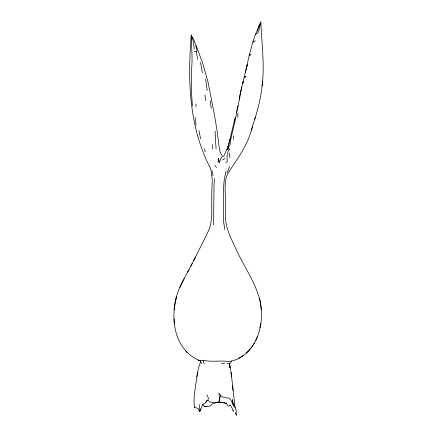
<?xml version="1.0" encoding="UTF-8"?>
<svg xmlns="http://www.w3.org/2000/svg" width="437" height="437" viewBox="0 0 437 437"><rect width="100%" height="100%" fill="white"/><g stroke="black" fill="none" stroke-linecap="round" stroke-linejoin="round"><path stroke-width="0.66" d="M218.118 162.531L218.374 157.954L219.39 162.788L220.914 158.205L222.444 156.424L220.406 153.119L219.39 148.793L217.102 130.985L214.556 115.466L207.941 81.632L202.855 63.824L196.24 45.765M213.54 224.858L214.048 184.409L214.556 178.558M237.706 117.247L237.963 112.921M251.188 130.477C256.366 114.598 261.457 98.412 262.386 81.632M191.149 36.861C187.549 80.572 189.243 126.506 209.47 166.35M218.882 401.92L219.647 399.38L218.882 393.016L220.663 395.561L218.882 401.92L216.594 402.428L212.524 402.428L209.722 401.92L207.69 399.888L205.652 402.685L202.855 404.465L200.059 411.08L199.294 411.332L199.545 404.465M174.106 310.084L175.379 300.924L176.652 296.346L175.537 300.574M262.129 85.958C264.746 64.687 261.708 43.372 260.856 22.107L258.824 26.176L257.333 31.082M239.487 99.696L239.995 95.37L241.885 87.083M246.359 353.074C260.976 339.423 264.314 316.825 259.332 298.127C254.481 280.942 243.851 266.149 236.433 250.046C232.703 241.721 228.343 233.533 226.257 224.607C224.989 217.282 225.858 209.842 225.241 202.473C225.907 192.892 223.449 182.48 227.786 173.473C237.602 158.686 248.396 144.084 252.46 126.408M196.748 376.989L198.529 367.834L200.567 361.978L201.839 363.508M197.513 372.411C196.284 384.052 192.963 395.791 194.46 407.519L195.732 407.519L198.278 408.786L199.294 411.332M255.514 34.315L260.856 21.85L258.567 31.77L257.551 33.043L255.514 34.315C249.636 50.337 246.878 67.369 242.54 83.926L243.048 81.632M236.433 112.67L236.652 111.506M236.87 110.343L237.089 109.179M243.305 81.888C239.678 91.852 239.421 102.93 236.433 113.178C235.09 123.939 231.211 133.864 230.075 144.723L228.802 146.504L228.802 147.52L228.043 149.05L229.824 148.793C226.694 152.262 226.808 157.151 227.273 161.515L225.749 162.788M234.145 122.081L235.161 117.504M245.485 72.078L247.479 64.332M259.84 327.892L260.856 323.314M234.653 119.793L228.043 147.269L227.022 149.815M226.005 171.178L224.225 179.831L223.46 188.735L223.46 220.532L224.733 229.441M254.749 119.285L255.257 117.247M230.583 137.6L227.786 147.269L223.717 156.173L223.968 156.932M237.198 108.6L237.963 105.803M200.059 411.08L200.665 408.841M228.802 144.467L227.229 149.001M229.567 166.35L227.273 172.708M227.229 149.05L227.835 147.52M255.771 340.609L257.295 336.796M198.278 359.946L200.818 361.219C168.633 348.431 168.25 304.196 184.283 278.538M179.962 287.442L184.283 278.282L192.171 263.527M197.77 59.246L196.24 51.872L197.005 50.342L194.968 42.963M190.898 266.073L205.909 236.308L209.214 229.185L210.743 224.099L211.759 215.954L211.759 193.312L212.267 179.831L211.246 171.435L209.722 166.35M194.46 407.519L194.716 407.005M205.652 402.685L207.105 400.139M246.867 65.861L247.632 64.589M187.593 272.18L189.117 269.634M193.695 260.474L195.732 257.169M254.498 342.898C248.91 352.577 238.973 361.082 227.53 361.47C219.538 360.285 211.104 362.322 203.107 360.197L200.567 360.962M234.909 404.209C232.724 390.782 232.194 377.098 229.567 363.759L229.824 367.834L229.824 363.759L231.605 361.219M220.663 395.561L222.444 396.829L226.257 397.85L229.059 398.107L230.583 399.38L233.637 405.989L233.893 404.209M255.257 40.674L253.482 42.203L252.968 41.182M249.407 55.685L250.936 54.412L249.407 54.669L249.156 55.685M222.695 159.986L224.733 158.462M243.305 355.368L238.979 358.165M259.332 25.412L259.84 25.155M233.129 411.08L233.637 410.824L233.129 411.08L232.113 408.278L230.075 404.717L229.059 406.246L228.043 405.989L226.257 403.449L220.914 402.177L216.337 402.685L212.016 403.957L210.487 405.989L204.379 406.497L202.855 404.465M226.257 403.449L226.77 403.193L221.171 402.177L216.337 402.685M244.07 77.054L246.102 76.546L244.07 77.819M194.203 49.07L193.444 41.439L191.149 35.075C191.45 46.218 192.646 56.963 191.663 68.15L191.663 94.862L192.422 106.054M221.428 363.508L224.733 363.508M229.824 363.759L227.022 363.508M207.176 406.246L204.379 406.497M194.203 51.358L196.24 51.872M233.637 404.039L234.653 404.717L235.161 407.77L236.182 410.316L236.182 412.861M214.813 165.585L216.594 167.366M185.299 350.277L187.336 352.566M235.161 407.77L233.32 404.209M192.679 37.369L194.968 42.711M206.925 394.797L208.957 399.38M191.406 35.075L192.171 37.369M259.332 298.378L260.097 300.924L261.364 309.828M203.107 360.197L204.128 363.759M204.887 94.862L205.909 100.712M200.567 62.3L202.347 72.728M233.637 405.989L232.364 399.631L232.872 403.957M200.567 138.873L199.037 130.734M212.016 170.67L213.032 175.761M205.652 79.086L207.176 90.535M210.23 100.712L211.246 108.343M204.636 148.542L205.144 151.847M231.091 372.411L231.605 376.481M195.219 117.504L195.989 125.135M232.621 385.893L233.129 390.727M215.064 130.985L216.086 149.05M174.106 318.731L174.363 323.314M229.567 152.863L229.824 157.697M258.824 26.176L258.824 27.531M233.38 135.82L233.38 139.381M212.267 144.467L212.267 149.05M195.989 104.022L195.989 106.819M236.433 415.15L235.674 412.861L236.433 415.15"/></g></svg>
